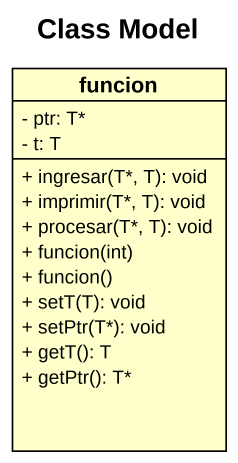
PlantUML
@startuml
title Class Model
hide circle
hide empty members
skinparam classAttributeIconSize 0
class funcion {
  - ptr: T*
  - t: T
  + ingresar(T*, T): void
  + imprimir(T*, T): void
  + procesar(T*, T): void
  + funcion(int)
  + funcion()
  + setT(T): void
  + setPtr(T*): void
  + getT(): T
  + getPtr(): T*
}
@enduml
